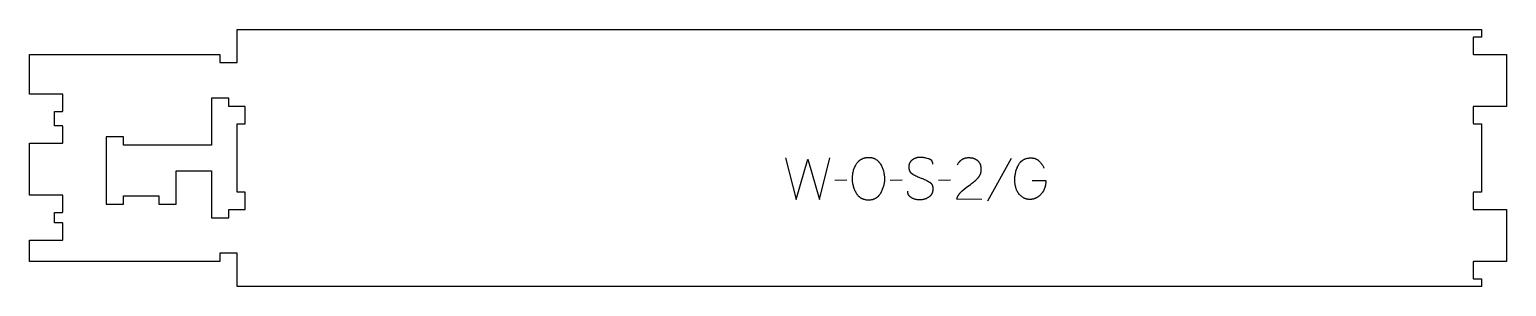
# Model space of a CAD drawing. Extents: x -545 to 522, y -93 to 93.
import ezdxf

# ---------------------------------------------------------------- set-up
doc = ezdxf.new("R2010")
doc.units = 0
for name, color, linetype in [('1_ANYTOOL_1MMDEEP_LABELS_S', 2, 'CONTINUOUS'), ('3_ANYTOOL_CUTTHROUGH_INSID', 4, 'CONTINUOUS'), ('4_ANYTOOL_CUTTHROUGH_OUTSI', 5, 'CONTINUOUS')]:
    doc.layers.add(name, color=color, linetype=linetype)

msp = doc.modelspace()

# ---------------------------------------------------------------- linework, layer by layer
at = {"layer": '1_ANYTOOL_1MMDEEP_LABELS_S'}
for p, q in [((164.5, -0.5), (147.3, -31.2)), ((45.6, -16.1), (36.9, -16.2)), ((85.7, -16.1), (76.9, -16.2)), ((120.7, -16.1), (111.9, -16.2))]:
    msp.add_line(p, q, dxfattribs=at)
for points in [[(1.3, 0), (9, -30), (17.4, -0.9), (25.9, -30), (33.4, 0)], [(107.9, -4.6), (107.9, -4.4), (107.9, -4.3), (107.9, -4.2), (107.9, -4.1), (107.9, -4), (107.9, -3.9), (107.9, -3.9), (107.8, -3.8), (107.8, -3.7), (107.8, -3.6), (107.8, -3.5), (107.8, -3.4), (107.8, -3.4), (107.7, -3.3), (107.7, -3.2), (107.7, -3.1), (107.7, -3), (107.6, -3), (107.6, -2.9), (107.6, -2.8), (107.5, -2.7), (107.5, -2.7), (107.5, -2.6), (107.4, -2.5), (107.4, -2.5), (107.3, -2.4), (107.3, -2.3), (107.2, -2.3), (107.2, -2.2), (107.1, -2.1), (107.1, -2.1), (107, -2), (107, -1.9), (106.9, -1.9), (106.9, -1.8), (106.8, -1.8), (106.8, -1.7), (106.7, -1.7), (106.6, -1.6), (106.6, -1.5), (106.5, -1.5), (106.4, -1.4), (106.4, -1.4), (106.3, -1.3), (106.2, -1.3), (106.1, -1.2), (106.1, -1.2), (106, -1.2), (105.9, -1.1), (105.8, -1.1), (105.7, -1), (105.6, -0.9), (105.4, -0.9), (105.2, -0.8), (105, -0.7), (104.8, -0.7), (104.6, -0.6), (103.8, -0.4), (103, -0.2), (102.2, 0), (101.5, 0.1), (101.1, 0.2), (100.7, 0.2), (100.3, 0.3), (100, 0.3), (99.6, 0.3), (99.2, 0.3), (98.9, 0.3), (98.5, 0.3), (98.3, 0.3), (98.1, 0.3), (97.9, 0.3), (97.8, 0.3), (97.6, 0.3), (97.4, 0.3), (97.2, 0.3), (97, 0.2), (96.8, 0.2), (96.6, 0.2), (96.5, 0.1), (96.3, 0.1), (96.1, 0), (95.9, 0), (95.7, -0.1), (95.6, -0.1), (95.4, -0.2), (95.2, -0.2), (95, -0.3), (94.9, -0.4), (94.7, -0.5), (94.5, -0.5), (94.4, -0.6), (94.2, -0.7), (94, -0.8), (93.9, -0.9), (93.7, -1), (93.5, -1.1), (93.4, -1.2), (93.2, -1.3), (93.1, -1.4), (92.9, -1.5), (92.8, -1.6), (92.6, -1.7), (92.5, -1.9), (92.3, -2), (92.2, -2.1), (92.1, -2.2), (91.9, -2.4), (91.8, -2.5), (91.7, -2.6), (91.6, -2.8), (91.5, -2.9), (91.4, -3.1), (91.3, -3.2), (91.2, -3.4), (91.1, -3.5), (91, -3.7), (91, -3.9), (90.9, -4), (90.8, -4.2), (90.8, -4.4), (90.7, -4.5), (90.7, -4.7), (90.6, -4.9), (90.6, -5.1), (90.5, -5.3), (90.5, -5.5), (90.5, -5.7), (90.5, -5.9), (90.5, -6.1), (90.4, -6.3), (90.4, -6.5), (90.4, -6.7), (90.4, -6.9), (90.4, -7.1), (90.5, -7.3), (90.5, -7.5), (90.5, -7.7), (90.5, -7.9), (90.6, -8.1), (90.6, -8.3), (90.7, -8.5), (90.7, -8.7), (90.8, -8.8), (90.8, -9), (90.9, -9.1), (90.9, -9.2), (90.9, -9.3), (91, -9.4), (91, -9.4), (91, -9.5), (91.1, -9.6), (91.1, -9.7), (91.2, -9.8), (91.2, -9.8), (91.3, -9.9), (91.3, -10), (91.4, -10.1), (91.4, -10.1), (91.5, -10.2), (91.5, -10.3), (91.6, -10.4), (91.6, -10.4), (91.7, -10.5), (91.8, -10.6), (91.8, -10.6), (91.9, -10.7), (92, -10.8), (92, -10.8), (92.2, -11), (92.3, -11.1), (92.4, -11.2), (92.6, -11.3), (92.8, -11.4), (92.9, -11.5), (93.1, -11.6), (93.3, -11.7), (94, -12.1), (94.7, -12.5), (95.5, -12.9), (96.2, -13.2), (97, -13.6), (97.8, -13.9), (98.6, -14.3), (99.4, -14.6), (100.3, -14.9), (101.1, -15.2), (101.8, -15.5), (102.6, -15.9), (103.4, -16.3), (104.1, -16.7), (104.8, -17.1), (105.5, -17.5), (105.6, -17.6), (105.8, -17.7), (106, -17.8), (106, -17.9), (106.1, -17.9), (106.2, -18), (106.2, -18.1), (106.3, -18.1), (106.4, -18.2), (106.4, -18.3), (106.5, -18.3), (106.6, -18.4), (106.6, -18.5), (106.7, -18.5), (106.8, -18.6), (106.8, -18.7), (106.9, -18.8), (106.9, -18.8), (107, -18.9), (107, -19), (107.1, -19.1), (107.1, -19.1), (107.2, -19.2), (107.2, -19.3), (107.3, -19.4), (107.3, -19.5), (107.3, -19.5), (107.4, -19.6), (107.4, -19.7), (107.5, -19.8), (107.5, -19.9), (107.5, -20), (107.6, -20.1), (107.6, -20.1), (107.6, -20.2), (107.6, -20.3), (107.7, -20.4), (107.7, -20.6), (107.8, -20.8), (107.8, -21), (107.8, -21.2), (107.9, -21.4), (107.9, -21.6), (107.9, -21.8), (107.9, -22), (107.9, -22.2), (107.9, -22.5), (107.9, -22.7), (107.9, -22.9), (107.9, -23.2), (107.8, -23.4), (107.8, -23.6), (107.8, -23.8), (107.7, -24), (107.7, -24.3), (107.6, -24.5), (107.6, -24.7), (107.5, -24.9), (107.4, -25.1), (107.4, -25.3), (107.3, -25.5), (107.2, -25.6), (107.1, -25.8), (107, -26), (106.9, -26.2), (106.8, -26.4), (106.7, -26.5), (106.6, -26.7), (106.5, -26.9), (106.4, -27), (106.2, -27.2), (106.1, -27.3), (106, -27.5), (105.8, -27.6), (105.7, -27.7), (105.5, -27.9), (105.4, -28), (105.2, -28.1), (105, -28.3), (104.9, -28.4), (104.7, -28.5), (104.3, -28.7), (104, -28.9), (103.6, -29.1), (103.2, -29.3), (102.9, -29.5), (102.5, -29.6), (102.1, -29.7), (101.9, -29.8), (101.7, -29.9), (101.5, -29.9), (101.3, -30), (101.1, -30), (100.9, -30.1), (100.7, -30.1), (100.5, -30.1), (100.1, -30.2), (99.7, -30.3), (99.3, -30.3), (98.9, -30.3), (98.5, -30.3), (98.1, -30.3), (97.7, -30.3), (97.3, -30.3), (96.9, -30.3), (96.5, -30.2), (96.1, -30.1), (95.7, -30.1), (95.3, -30), (94.9, -29.9), (94.6, -29.8), (94.2, -29.6), (93.8, -29.5), (93.5, -29.3), (93.1, -29.2), (92.8, -29), (92.4, -28.8), (92.3, -28.7), (92.1, -28.6), (92, -28.5), (91.8, -28.4), (91.7, -28.3), (91.5, -28.2), (91.4, -28), (91.2, -27.9), (91.1, -27.8), (91, -27.7), (90.9, -27.5), (90.8, -27.4), (90.7, -27.3), (90.7, -27.3), (90.6, -27.2), (90.6, -27.1), (90.5, -27.1), (90.5, -27), (90.4, -26.9), (90.4, -26.8), (90.3, -26.8), (90.3, -26.7), (90.3, -26.6), (90.2, -26.5), (90.2, -26.5), (90.2, -26.4), (90.1, -26.3), (90.1, -26.2), (90.1, -26.2), (90, -26.1), (90, -26), (90, -25.9), (89.9, -25.7), (89.9, -25.6), (89.8, -25.4), (89.8, -25.2), (89.8, -25.1), (89.7, -24.9), (89.7, -24.7), (89.7, -24.5), (89.7, -24.3), (89.7, -24.1)], [(143.3, -30), (125, -29.9), (125.2, -29.5), (125.3, -29), (125.4, -28.8), (125.5, -28.6), (125.6, -28.4), (125.7, -28.1), (125.8, -27.9), (125.9, -27.7), (126, -27.5), (126.1, -27.3), (126.2, -27.1), (126.3, -26.9), (126.5, -26.7), (126.6, -26.5), (126.7, -26.3), (126.8, -26.2), (127, -26), (127.1, -25.8), (127.3, -25.6), (127.4, -25.4), (127.5, -25.3), (127.7, -25.1), (127.9, -24.9), (128, -24.7), (128.2, -24.6), (128.3, -24.4), (128.5, -24.3), (128.7, -24.1), (128.9, -23.9), (129, -23.8), (132, -21.4), (135, -19.1), (135.8, -18.5), (136.5, -17.9), (137.3, -17.4), (137.9, -16.8), (138.6, -16.2), (139.3, -15.6), (139.9, -15), (140.5, -14.4), (140.6, -14.2), (140.8, -14), (140.9, -13.9), (141, -13.7), (141.2, -13.6), (141.3, -13.4), (141.4, -13.2), (141.5, -13), (141.6, -12.9), (141.7, -12.7), (141.8, -12.5), (141.9, -12.3), (142, -12.1), (142.1, -12), (142.2, -11.8), (142.3, -11.6), (142.3, -11.4), (142.4, -11.2), (142.5, -11), (142.5, -10.8), (142.6, -10.6), (142.6, -10.4), (142.7, -10.2), (142.7, -10), (142.7, -9.8), (142.8, -9.6), (142.8, -9.3), (142.8, -9.1), (142.8, -8.9), (142.8, -8.7), (142.8, -8.5), (142.8, -8.2), (142.8, -8), (142.8, -7.7), (142.8, -7.5), (142.8, -7.3), (142.8, -7), (142.8, -6.8), (142.7, -6.6), (142.7, -6.3), (142.6, -6.1), (142.6, -5.9), (142.5, -5.7), (142.5, -5.5), (142.4, -5.3), (142.4, -5.1), (142.3, -4.9), (142.2, -4.7), (142.1, -4.5), (142, -4.3), (142, -4.1), (141.9, -3.9), (141.8, -3.8), (141.6, -3.6), (141.5, -3.4), (141.4, -3.3), (141.3, -3.1), (141.2, -3), (141, -2.8), (140.9, -2.7), (140.8, -2.5), (140.6, -2.4), (140.5, -2.2), (140.3, -2.1), (140.2, -2), (140, -1.8), (139.8, -1.7), (139.7, -1.6), (139.5, -1.5), (139.3, -1.4), (139.1, -1.3), (139, -1.2), (138.8, -1.1), (138.6, -1), (138.4, -0.9), (138.2, -0.8), (138, -0.7), (137.8, -0.7), (137.7, -0.6), (137.5, -0.5), (137.3, -0.5), (137, -0.4), (136.8, -0.3), (136.6, -0.3), (136.4, -0.2), (136.2, -0.2), (136, -0.2), (135.8, -0.1), (135.6, -0.1), (135.3, -0.1), (135.1, -0.1), (134.9, 0), (134.6, 0), (134.4, 0), (133.9, 0), (133.6, 0), (133.2, 0), (132.8, 0), (132.5, -0.1), (132.2, -0.1), (131.8, -0.2), (131.5, -0.2), (131.2, -0.3), (130.9, -0.4), (130.7, -0.4), (130.6, -0.5), (130.4, -0.5), (130.3, -0.6), (130.1, -0.7), (130, -0.7), (129.8, -0.8), (129.7, -0.8), (129.5, -0.9), (129.4, -1), (129.3, -1), (129.1, -1.1), (129, -1.2), (128.8, -1.3), (128.7, -1.4), (128.6, -1.4), (128.5, -1.5), (128.3, -1.6), (128.2, -1.7), (128.1, -1.8), (128, -1.9), (127.8, -2), (127.7, -2.1), (127.6, -2.2), (127.5, -2.3), (127.4, -2.4), (127.3, -2.5), (127.2, -2.6), (127, -2.8), (126.9, -2.9), (126.8, -3), (126.7, -3.1), (126.5, -3.4), (126.3, -3.6), (126.1, -3.9), (126, -4.2), (125.8, -4.5), (125.6, -4.8), (125.4, -5.1)], [(179.7, -16.2), (189.5, -16.2), (189.5, -17.1), (189.5, -17.5), (189.4, -17.9), (189.4, -18.3), (189.3, -18.7), (189.3, -19), (189.2, -19.4), (189.2, -19.8), (189.1, -20.1), (189, -20.5), (188.9, -20.8), (188.8, -21.2), (188.7, -21.5), (188.6, -21.8), (188.5, -22.2), (188.4, -22.5), (188.3, -22.8), (188.1, -23.1), (188, -23.4), (187.8, -23.7), (187.7, -24), (187.5, -24.3), (187.4, -24.5), (187.2, -24.8), (187, -25.1), (186.8, -25.3), (186.6, -25.6), (186.4, -25.8), (186.2, -26), (186, -26.3), (185.8, -26.5), (185.3, -26.9), (185.1, -27.1), (184.9, -27.3), (184.7, -27.5), (184.4, -27.7), (184.2, -27.9), (184, -28), (183.8, -28.2), (183.5, -28.3), (183.3, -28.5), (183.1, -28.6), (182.8, -28.8), (182.6, -28.9), (182.3, -29), (182.1, -29.1), (181.9, -29.2), (181.6, -29.3), (181.4, -29.4), (181.1, -29.5), (180.9, -29.6), (180.6, -29.7), (180.4, -29.7), (180.2, -29.8), (179.9, -29.9), (179.7, -29.9), (179.4, -29.9), (179.1, -30), (178.9, -30), (178.6, -30), (178.4, -30), (178.1, -30), (177.9, -30), (177.6, -30), (177.3, -30), (177.1, -30), (176.8, -30), (176.6, -29.9), (176.3, -29.9), (176.1, -29.8), (175.8, -29.8), (175.6, -29.7), (175.3, -29.6), (175.1, -29.6), (174.9, -29.5), (174.6, -29.4), (174.4, -29.3), (174.1, -29.2), (173.9, -29.1), (173.7, -29), (173.4, -28.8), (173.2, -28.7), (173, -28.5), (172.7, -28.4), (172.5, -28.2), (172.3, -28.1), (172.1, -27.9), (171.8, -27.7), (171.6, -27.6), (171.4, -27.4), (171.2, -27.2), (171, -27), (170.7, -26.7), (170.5, -26.5), (170.3, -26.3), (170.1, -26.1), (169.9, -25.8), (169.7, -25.6), (169.5, -25.3), (169.4, -25.1), (169.2, -24.8), (169, -24.5), (168.9, -24.2), (168.7, -23.9), (168.6, -23.6), (168.4, -23.3), (168.3, -23), (168.2, -22.7), (168.1, -22.3), (168, -22), (167.9, -21.6), (167.8, -21.3), (167.7, -20.9), (167.6, -20.6), (167.5, -20.2), (167.4, -19.8), (167.4, -19.4), (167.3, -19), (167.3, -18.6), (167.2, -18.2), (167.2, -17.3), (167.1, -16.4), (167.1, -15.5), (167.1, -14.8), (167.1, -14.2), (167.2, -13.5), (167.3, -12.8), (167.4, -12.2), (167.5, -11.5), (167.6, -10.8), (167.8, -10.2), (167.9, -9.5), (168.1, -8.9), (168.4, -8.2), (168.6, -7.6), (168.9, -7), (169.1, -6.3), (169.4, -5.7), (169.8, -5.1), (169.9, -4.7), (170.1, -4.4), (170.3, -4.2), (170.5, -3.9), (170.7, -3.6), (170.8, -3.5), (170.9, -3.3), (171, -3.2), (171.1, -3.1), (171.2, -3), (171.3, -2.8), (171.4, -2.7), (171.6, -2.6), (171.7, -2.5), (171.8, -2.4), (171.9, -2.3), (172, -2.2), (172.2, -2.1), (172.3, -2), (172.4, -1.9), (172.6, -1.8), (172.7, -1.7), (172.8, -1.6), (173, -1.5), (173.1, -1.4), (173.2, -1.3), (173.4, -1.3), (173.5, -1.2), (173.7, -1.1), (173.8, -1), (173.9, -1), (174.1, -0.9), (174.2, -0.8), (174.4, -0.8), (174.6, -0.7), (174.7, -0.7), (174.9, -0.6), (175.2, -0.5), (175.5, -0.4), (175.9, -0.3), (176.2, -0.2), (176.5, -0.2), (176.9, -0.1), (177.3, -0.1), (177.6, 0), (178, 0), (178.4, 0), (178.8, 0), (179, 0), (179.2, 0), (179.5, 0), (179.7, 0), (179.9, -0.1), (180.1, -0.1), (180.3, -0.1), (180.5, -0.1), (180.7, -0.2), (180.9, -0.2), (181.1, -0.3), (181.3, -0.3), (181.5, -0.4), (181.7, -0.4), (181.9, -0.5), (182.1, -0.6), (182.2, -0.6), (182.4, -0.7), (182.6, -0.8), (182.8, -0.9), (182.9, -1), (183.1, -1.1), (183.3, -1.2), (183.4, -1.3), (183.6, -1.4), (183.7, -1.5), (183.9, -1.6), (184, -1.7), (184.2, -1.9), (184.3, -2), (184.5, -2.1), (184.6, -2.3), (185.2, -2.8), (185.5, -3.1), (185.7, -3.4), (186, -3.7), (186.2, -4.1), (186.5, -4.4), (186.7, -4.7), (186.9, -5), (187.1, -5.3), (187.3, -5.7), (187.6, -6), (187.8, -6.4), (187.9, -6.7), (188.1, -7.1), (188.3, -7.4)]]:
    msp.add_lwpolyline(points, dxfattribs=at)
msp.add_lwpolyline([(61.7, 0.3), (62.1, 0.3), (62.5, 0.3), (62.8, 0.3), (63, 0.3), (63.2, 0.2), (63.3, 0.2), (63.5, 0.2), (63.7, 0.2), (63.8, 0.1), (64, 0.1), (64.2, 0.1), (64.3, 0), (64.5, 0), (64.6, -0.1), (64.8, -0.1), (65, -0.2), (65.1, -0.2), (65.3, -0.3), (65.4, -0.4), (65.6, -0.4), (65.7, -0.5), (65.9, -0.6), (66, -0.6), (66.1, -0.7), (66.3, -0.8), (66.4, -0.9), (66.5, -1), (66.7, -1.1), (67.1, -1.3), (67.3, -1.5), (67.6, -1.7), (67.8, -1.9), (68.1, -2.1), (68.3, -2.4), (68.5, -2.6), (68.7, -2.8), (68.9, -3.1), (69.1, -3.3), (69.3, -3.5), (69.5, -3.8), (69.7, -4.1), (69.9, -4.3), (70.1, -4.6), (70.4, -5.2), (70.6, -5.5), (70.7, -5.8), (70.9, -6.1), (71, -6.4), (71.2, -6.7), (71.3, -7), (71.4, -7.3), (71.5, -7.6), (71.7, -7.9), (71.8, -8.2), (71.9, -8.6), (72, -8.9), (72.1, -9.2), (72.1, -9.6), (72.4, -10.6), (72.5, -11.3), (72.6, -11.9), (72.7, -12.6), (72.8, -13.2), (72.8, -13.9), (72.8, -14.5), (72.9, -15.2), (72.8, -15.8), (72.8, -16.4), (72.8, -17.1), (72.7, -17.7), (72.6, -18.4), (72.5, -19), (72.3, -19.6), (72.2, -20.3), (72, -20.9), (71.8, -21.5), (71.5, -22.2), (71.3, -22.8), (71, -23.5), (70.7, -24.1), (70.4, -24.7), (70.1, -25.4), (69.9, -25.7), (69.7, -26), (69.5, -26.3), (69.3, -26.6), (69.1, -26.8), (68.9, -27.1), (68.7, -27.4), (68.5, -27.6), (68.4, -27.7), (68.3, -27.8), (68.2, -28), (68, -28.1), (67.9, -28.2), (67.8, -28.3), (67.7, -28.4), (67.6, -28.5), (67.4, -28.6), (67.3, -28.7), (67.2, -28.8), (67.1, -28.9), (66.9, -28.9), (66.8, -29), (66.7, -29.1), (66.5, -29.2), (66.4, -29.3), (66.2, -29.4), (66.1, -29.4), (66, -29.5), (65.8, -29.6), (65.7, -29.6), (65.5, -29.7), (65.4, -29.8), (65.2, -29.8), (65.1, -29.9), (64.9, -29.9), (64.8, -30), (64.5, -30.1), (64.1, -30.2), (63.8, -30.2), (63.5, -30.3), (63.2, -30.3), (62.8, -30.4), (62.5, -30.4), (62.1, -30.5), (61.7, -30.5), (61.4, -30.5), (61, -30.5), (60.6, -30.5), (60.2, -30.4), (59.9, -30.4), (59.5, -30.3), (59.2, -30.3), (58.8, -30.2), (58.5, -30.1), (58.2, -30.1), (57.8, -30), (57.7, -29.9), (57.5, -29.9), (57.4, -29.8), (57.2, -29.7), (57.1, -29.7), (56.9, -29.6), (56.8, -29.5), (56.6, -29.5), (56.5, -29.4), (56.3, -29.3), (56.2, -29.3), (56, -29.2), (55.9, -29.1), (55.8, -29), (55.6, -28.9), (55.5, -28.8), (55.4, -28.7), (55.2, -28.6), (55.1, -28.5), (55, -28.4), (54.9, -28.3), (54.7, -28.2), (54.6, -28.1), (54.5, -28), (54.4, -27.9), (54.2, -27.8), (54.1, -27.7), (54, -27.6), (53.9, -27.4), (53.8, -27.3), (53.6, -27), (53.4, -26.8), (53.2, -26.5), (53, -26.2), (52.8, -25.9), (52.6, -25.6), (52.4, -25.3), (52.1, -24.6), (51.8, -24), (51.5, -23.3), (51.2, -22.7), (51, -22), (50.7, -21.4), (50.5, -20.7), (50.4, -20.1), (50.2, -19.4), (50.1, -18.8), (49.9, -18.1), (49.8, -17.5), (49.8, -16.8), (49.7, -16.2), (49.7, -15.5), (49.7, -14.9), (49.7, -14.2), (49.7, -13.5), (49.8, -12.8), (49.9, -12.1), (50, -11.5), (50.1, -10.8), (50.2, -10.1), (50.4, -9.5), (50.6, -8.8), (50.8, -8.2), (51, -7.6), (51.3, -6.9), (51.6, -6.3), (51.9, -5.7), (52.2, -5.1), (52.5, -4.5), (52.7, -4.2), (52.9, -3.9), (53.1, -3.6), (53.3, -3.4), (53.5, -3.1), (53.8, -2.9), (54, -2.6), (54.2, -2.4), (54.3, -2.3), (54.4, -2.2), (54.6, -2.1), (54.7, -1.9), (54.8, -1.8), (54.9, -1.7), (55.1, -1.6), (55.2, -1.5), (55.3, -1.5), (55.5, -1.4), (55.6, -1.3), (55.7, -1.2), (55.9, -1.1), (56, -1), (56.2, -0.9), (56.3, -0.9), (56.4, -0.8), (56.6, -0.7), (56.9, -0.6), (57.2, -0.5), (57.5, -0.3), (57.8, -0.2), (58.1, -0.1), (58.5, 0), (58.8, 0), (59.1, 0.1), (59.5, 0.2), (59.8, 0.2), (60.2, 0.3), (60.6, 0.3), (60.9, 0.3), (61.3, 0.3)], close=True, dxfattribs=at)
at = {"layer": '3_ANYTOOL_CUTTHROUGH_INSID'}
msp.add_lwpolyline([(-389.1, 37.2), (-401.1, 37.2), (-401.1, 43.2), (-413.6, 43.2), (-413.6, 9.2), (-477.1, 9.2), (-477.1, 15.2), (-489.6, 15.2), (-489.6, -33.3), (-477.1, -33.3), (-477.1, -27.3), (-451.6, -27.3), (-451.6, -33.3), (-439.1, -33.3), (-439.1, -9.3), (-413.6, -9.3), (-413.6, -43.3), (-401.1, -43.3), (-401.1, -37.3), (-389.1, -37.3), (-389.1, -24.8), (-395.1, -24.8), (-395.1, 24.7), (-389.1, 24.7)], close=True, dxfattribs=at)
at = {"layer": '4_ANYTOOL_CUTTHROUGH_OUTSI'}
msp.add_lwpolyline([(-395.1, 92.7), (504.4, 92.7), (504.4, 87.2), (498.7, 87.2, 0.414214), (498.4, 86.9), (498.4, 74.9, 0.414214), (498.7, 74.7), (522.4, 74.7), (522.4, 37.2), (498.7, 37.2, 0.414214), (498.4, 36.9), (498.4, 24.9, 0.414214), (498.7, 24.7), (504.4, 24.7), (504.4, -24.8), (498.7, -24.8, 0.414214), (498.4, -25.1), (498.4, -37.1, 0.414214), (498.7, -37.3), (522.4, -37.3), (522.4, -74.8), (498.7, -74.8, 0.414214), (498.4, -75.1), (498.4, -87.1, 0.414214), (498.7, -87.3), (504.4, -87.3), (504.4, -92.8), (-395.1, -92.8), (-395.1, -69, 0.414214), (-395.3, -68.7), (-407.3, -68.7, 0.414214), (-407.6, -69), (-407.6, -74.7), (-545.1, -74.7), (-545.1, -59.4), (-521.3, -59.4, 0.414214), (-521.1, -59.1), (-521.1, -47.1, 0.414214), (-521.3, -46.9), (-527.1, -46.9), (-527.1, -39.3), (-521.3, -39.3, 0.414214), (-521.1, -39.1), (-521.1, -27.1, 0.414214), (-521.3, -26.8), (-545.1, -26.8), (-545.1, 10.6), (-521.3, 10.6, 0.414214), (-521.1, 10.9), (-521.1, 22.9, 0.414214), (-521.3, 23.1), (-527.1, 23.1), (-527.1, 33.6), (-521.3, 33.6, 0.414214), (-521.1, 33.9), (-521.1, 45.9, 0.414214), (-521.3, 46.1), (-545.1, 46.1), (-545.1, 74.8), (-407.6, 74.8), (-407.6, 69, 0.414214), (-407.3, 68.8), (-395.3, 68.8, 0.414214), (-395.1, 69)], format="xyb", close=True, dxfattribs=at)

doc.saveas('drawing.dxf')
